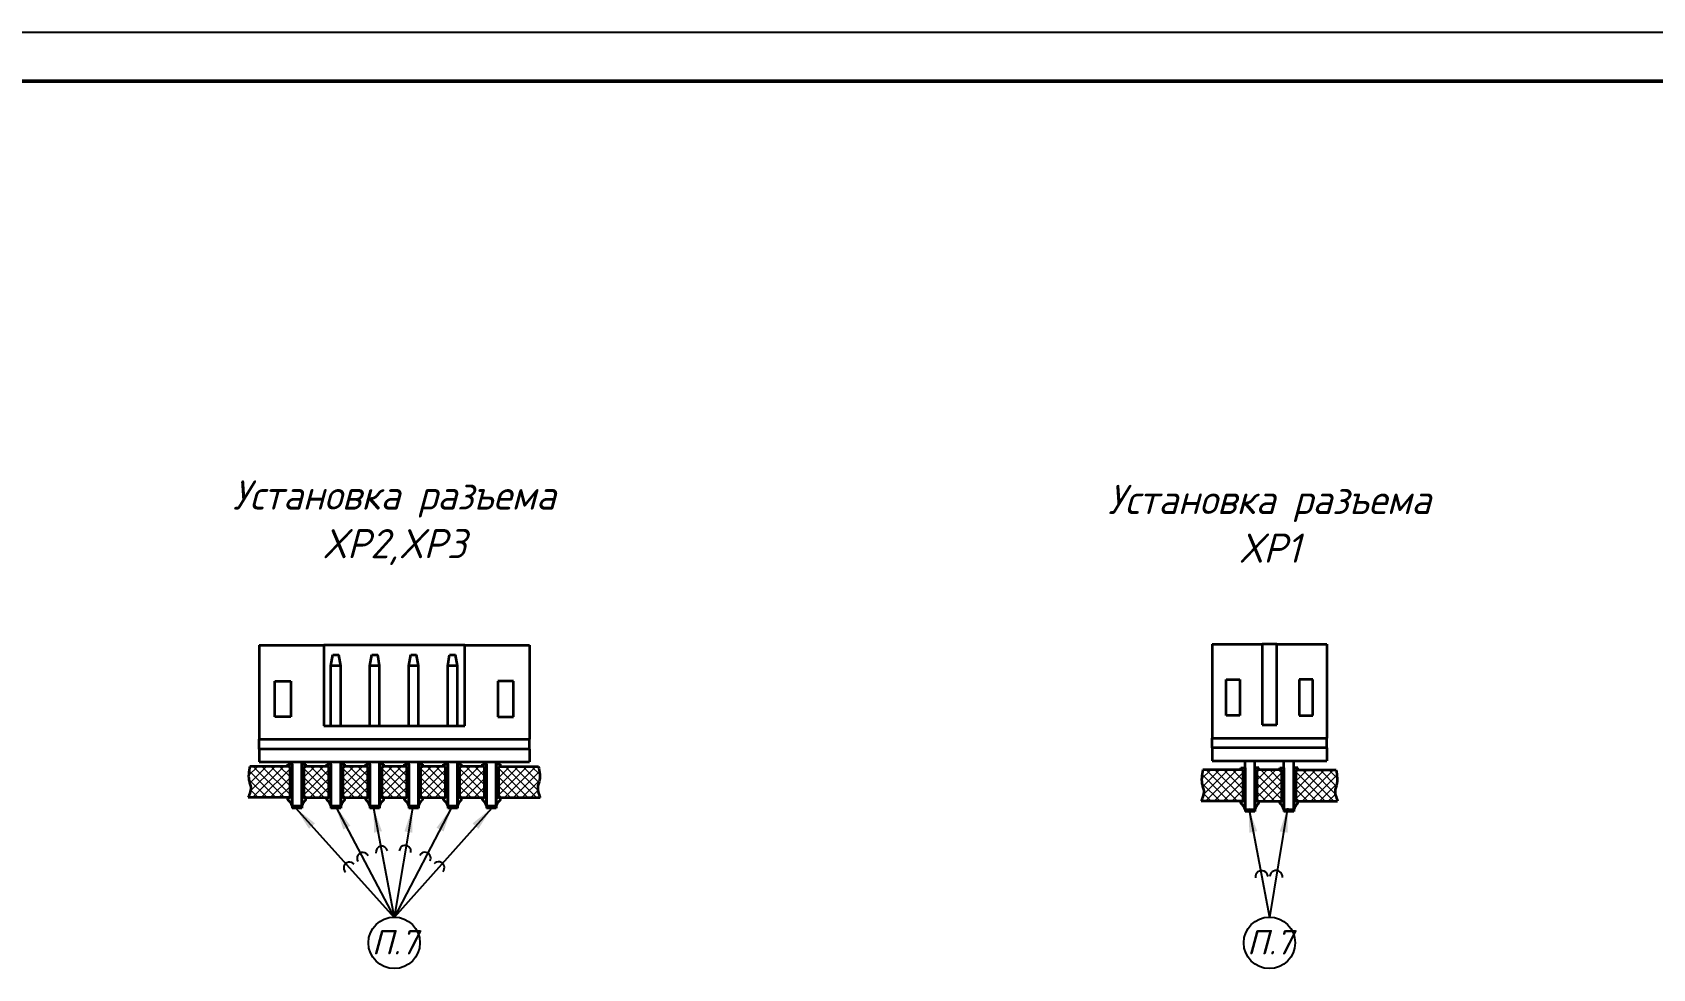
# Model space of a CAD drawing. Header units: inches. Extents: x -14 to 5184, y -66 to 1689.
# Drawn here: x 2809.7 to 2976.3, y 1159 to 1255.2 of the extents above; entities that cross this region are included whole.
import ezdxf

# ---------------------------------------------------------------- set-up
doc = ezdxf.new("R2010")
doc.units = ezdxf.units.IN
doc.header["$MEASUREMENT"] = 0
for name, color, linetype, lineweight in [('Видимые тонкие (ГОСТ)', 7, 'Continuous', 25), ('Видимый контур (ГОСТ)', 7, 'Continuous', 50), ('Текст', 7, 'Continuous', 15)]:
    doc.layers.add(name, color=color, linetype=linetype, lineweight=lineweight)
doc.styles.add('GOST-3.5', font='ISOCPEUR.TTF', dxfattribs={"width": 0.8, "oblique": 15, "height": 3.5})
doc.styles.add('GOSTcomon', font='ISOCPEUI.TTF')
doc.styles.add('Standart 3.0', font='gost_b.ttf', dxfattribs={"oblique": 15, "height": 3})
doc.dimstyles.new('Copy of GOST-Angular', dxfattribs={"dimtxt": 5, "dimasz": 2.5, "dimexe": 1, "dimexo": 0, "dimgap": 1.5, "dimtad": 1, "dimtoh": 1, "dimdec": 1, "dimzin": 0, "dimdsep": 46, "dimtxsty": 'GOST-3.5', "dimcen": -3, "dimdle": 1.25, "dimadec": 0, "dimazin": 0, "dimtfac": 0.75, "dimtdec": 1, "dimtmove": 0, "dimatfit": 3, "dimfxl": 1, "dimtvp": 1.5, "dimtolj": 1, "dimtzin": 0, "dimarcsym": 0})
pattern_1 = [(45, (-933.2097, -1208.7201), (-0.44901281, 0.44901281), []), (135, (-933.2097, -1208.7201), (-0.44901281, -0.44901281), [])]

msp = doc.modelspace()

# ---------------------------------------------------------------- hatches: boundary and pattern name
at = {"lineweight": 9, "transparency": 33554607}
h = msp.add_hatch(dxfattribs=at)
h.set_pattern_fill('ANSI37', color=0, scale=0.2)
h.set_pattern_definition(pattern_1)
edge = h.paths.add_edge_path()
edge.add_line((2836.216, 1179.8097), (2832.0804, 1179.8097))
edge.add_spline(control_points=[(2832.0804, 1179.8097), (2831.9868, 1179.2708), (2831.8682, 1178.5872), (2832.2857, 1177.5527), (2832.0725, 1177.0019), (2831.914, 1176.5922)], knot_values=[0, 0, 0, 0, 1.59076821, 2.01775087, 3.25850238, 3.25850238, 3.25850238, 3.25850238], degree=3, periodic=0)
edge.add_line((2831.914, 1176.5922), (2836.216, 1176.5922))
edge.add_line((2836.216, 1176.5922), (2836.216, 1179.8097))
at = {"lineweight": 9, "ltscale": 2, "transparency": 33554607}
h = msp.add_hatch(dxfattribs=at)
h.set_pattern_fill('ANSI31', color=256, scale=2.145)
h.set_pattern_definition([(45, (-3359.1988, -422.76195), (-0.189593006, 0.189593006), [])])
edge = h.paths.add_edge_path()
edge.add_line((2836.4305, 1180.0242), (2836.4305, 1175.7419))
edge.add_arc((2835.1802, 1175.3609), 1.307, 16.947489, 51.07197)
edge.add_line((2836.0015, 1180.0242), (2836.4305, 1180.0242))
edge.add_line((2836.0015, 1179.8097), (2836.0015, 1180.0242))
edge.add_line((2836.216, 1179.8097), (2836.0015, 1179.8097))
edge.add_line((2836.216, 1176.5922), (2836.216, 1179.8097))
edge.add_line((2836.0015, 1176.5922), (2836.216, 1176.5922))
edge.add_line((2836.0015, 1176.3777), (2836.0015, 1176.5922))
h = msp.add_hatch(dxfattribs=at)
h.set_pattern_fill('ANSI31', color=256, scale=2.145)
h.set_pattern_definition([(45, (-3358.1988, -422.76195), (-0.189593006, 0.189593006), [])])
edge = h.paths.add_edge_path()
edge.add_line((2837.4305, 1180.0242), (2837.4305, 1175.7419))
edge.add_arc((2838.6807, 1175.3609), 1.307, 128.92803, 163.052511)
edge.add_line((2837.8595, 1180.0242), (2837.4305, 1180.0242))
edge.add_line((2837.8595, 1179.8097), (2837.8595, 1180.0242))
edge.add_line((2837.645, 1179.8097), (2837.8595, 1179.8097))
edge.add_line((2837.645, 1176.5922), (2837.645, 1179.8097))
edge.add_line((2837.8595, 1176.5922), (2837.645, 1176.5922))
edge.add_line((2837.8595, 1176.3777), (2837.8595, 1176.5922))
at = {"lineweight": 9, "transparency": 33554607}
h = msp.add_hatch(dxfattribs=at)
h.set_pattern_fill('ANSI37', color=0, scale=0.2)
h.set_pattern_definition([(45, (-937.2097, -1208.7201), (-0.44901281, 0.44901281), []), (135, (-937.2097, -1208.7201), (-0.44901281, -0.44901281), [])])
h.paths.add_polyline_path([(2840.216, 1179.8097), (2837.645, 1179.8097), (2837.645, 1176.5922), (2840.216, 1176.5922)])
at = {"lineweight": 9, "ltscale": 2, "transparency": 33554607}
h = msp.add_hatch(dxfattribs=at)
h.set_pattern_fill('ANSI31', color=256, scale=2.145)
h.set_pattern_definition([(45, (-3355.1988, -422.76195), (-0.189593006, 0.189593006), [])])
edge = h.paths.add_edge_path()
edge.add_line((2840.4305, 1180.0242), (2840.4305, 1175.7419))
edge.add_arc((2839.1802, 1175.3609), 1.307, 16.947489, 51.07197)
edge.add_line((2840.0015, 1180.0242), (2840.4305, 1180.0242))
edge.add_line((2840.0015, 1179.8097), (2840.0015, 1180.0242))
edge.add_line((2840.216, 1179.8097), (2840.0015, 1179.8097))
edge.add_line((2840.216, 1176.5922), (2840.216, 1179.8097))
edge.add_line((2840.0015, 1176.5922), (2840.216, 1176.5922))
edge.add_line((2840.0015, 1176.3777), (2840.0015, 1176.5922))
h = msp.add_hatch(dxfattribs=at)
h.set_pattern_fill('ANSI31', color=256, scale=2.145)
h.set_pattern_definition([(45, (-3354.1988, -422.76195), (-0.189593006, 0.189593006), [])])
edge = h.paths.add_edge_path()
edge.add_line((2841.4305, 1180.0242), (2841.4305, 1175.7419))
edge.add_arc((2842.6807, 1175.3609), 1.307, 128.92803, 163.052511)
edge.add_line((2841.8595, 1180.0242), (2841.4305, 1180.0242))
edge.add_line((2841.8595, 1179.8097), (2841.8595, 1180.0242))
edge.add_line((2841.645, 1179.8097), (2841.8595, 1179.8097))
edge.add_line((2841.645, 1176.5922), (2841.645, 1179.8097))
edge.add_line((2841.8595, 1176.5922), (2841.645, 1176.5922))
edge.add_line((2841.8595, 1176.3777), (2841.8595, 1176.5922))
at = {"lineweight": 9, "transparency": 33554607}
h = msp.add_hatch(dxfattribs=at)
h.set_pattern_fill('ANSI37', color=0, scale=0.2)
h.set_pattern_definition(pattern_1)
h.paths.add_polyline_path([(2844.216, 1179.8097), (2841.645, 1179.8097), (2841.645, 1176.5922), (2844.216, 1176.5922)])
at = {"lineweight": 9, "ltscale": 2, "transparency": 33554607}
h = msp.add_hatch(dxfattribs=at)
h.set_pattern_fill('ANSI31', color=256, scale=2.145)
h.set_pattern_definition([(45, (-3351.1988, -422.76195), (-0.189593006, 0.189593006), [])])
edge = h.paths.add_edge_path()
edge.add_line((2844.4305, 1180.0242), (2844.4305, 1175.7419))
edge.add_arc((2843.1802, 1175.3609), 1.307, 16.947489, 51.07197)
edge.add_line((2844.0015, 1180.0242), (2844.4305, 1180.0242))
edge.add_line((2844.0015, 1179.8097), (2844.0015, 1180.0242))
edge.add_line((2844.216, 1179.8097), (2844.0015, 1179.8097))
edge.add_line((2844.216, 1176.5922), (2844.216, 1179.8097))
edge.add_line((2844.0015, 1176.5922), (2844.216, 1176.5922))
edge.add_line((2844.0015, 1176.3777), (2844.0015, 1176.5922))
h = msp.add_hatch(dxfattribs=at)
h.set_pattern_fill('ANSI31', color=256, scale=2.145)
h.set_pattern_definition([(45, (-3350.1988, -422.76195), (-0.189593006, 0.189593006), [])])
edge = h.paths.add_edge_path()
edge.add_line((2845.4305, 1180.0242), (2845.4305, 1175.7419))
edge.add_arc((2846.6807, 1175.3609), 1.307, 128.92803, 163.052511)
edge.add_line((2845.8595, 1180.0242), (2845.4305, 1180.0242))
edge.add_line((2845.8595, 1179.8097), (2845.8595, 1180.0242))
edge.add_line((2845.645, 1179.8097), (2845.8595, 1179.8097))
edge.add_line((2845.645, 1176.5922), (2845.645, 1179.8097))
edge.add_line((2845.8595, 1176.5922), (2845.645, 1176.5922))
edge.add_line((2845.8595, 1176.3777), (2845.8595, 1176.5922))
at = {"lineweight": 9, "transparency": 33554607}
h = msp.add_hatch(dxfattribs=at)
h.set_pattern_fill('ANSI37', color=0, scale=0.2)
h.set_pattern_definition([(45, (-929.2097, -1208.7201), (-0.44901281, 0.44901281), []), (135, (-929.2097, -1208.7201), (-0.44901281, -0.44901281), [])])
h.paths.add_polyline_path([(2848.216, 1179.8097), (2845.645, 1179.8097), (2845.645, 1176.5922), (2848.216, 1176.5922)])
at = {"lineweight": 9, "ltscale": 2, "transparency": 33554607}
h = msp.add_hatch(dxfattribs=at)
h.set_pattern_fill('ANSI31', color=256, scale=2.145)
h.set_pattern_definition([(45, (-3347.1988, -422.76195), (-0.189593006, 0.189593006), [])])
edge = h.paths.add_edge_path()
edge.add_line((2848.4305, 1180.0242), (2848.4305, 1175.7419))
edge.add_arc((2847.1802, 1175.3609), 1.307, 16.947489, 51.07197)
edge.add_line((2848.0015, 1180.0242), (2848.4305, 1180.0242))
edge.add_line((2848.0015, 1179.8097), (2848.0015, 1180.0242))
edge.add_line((2848.216, 1179.8097), (2848.0015, 1179.8097))
edge.add_line((2848.216, 1176.5922), (2848.216, 1179.8097))
edge.add_line((2848.0015, 1176.5922), (2848.216, 1176.5922))
edge.add_line((2848.0015, 1176.3777), (2848.0015, 1176.5922))
h = msp.add_hatch(dxfattribs=at)
h.set_pattern_fill('ANSI31', color=256, scale=2.145)
h.set_pattern_definition([(45, (-3346.1988, -422.76195), (-0.189593006, 0.189593006), [])])
edge = h.paths.add_edge_path()
edge.add_line((2849.4305, 1180.0242), (2849.4305, 1175.7419))
edge.add_arc((2850.6807, 1175.3609), 1.307, 128.92803, 163.052511)
edge.add_line((2849.8595, 1180.0242), (2849.4305, 1180.0242))
edge.add_line((2849.8595, 1179.8097), (2849.8595, 1180.0242))
edge.add_line((2849.645, 1179.8097), (2849.8595, 1179.8097))
edge.add_line((2849.645, 1176.5922), (2849.645, 1179.8097))
edge.add_line((2849.8595, 1176.5922), (2849.645, 1176.5922))
edge.add_line((2849.8595, 1176.3777), (2849.8595, 1176.5922))
at = {"lineweight": 9, "transparency": 33554607}
h = msp.add_hatch(dxfattribs=at)
h.set_pattern_fill('ANSI37', color=0, scale=0.2)
h.set_pattern_definition([(45, (-925.2097, -1208.7201), (-0.44901281, 0.44901281), []), (135, (-925.2097, -1208.7201), (-0.44901281, -0.44901281), [])])
h.paths.add_polyline_path([(2852.216, 1179.8097), (2849.645, 1179.8097), (2849.645, 1176.5922), (2852.216, 1176.5922)])
at = {"lineweight": 9, "ltscale": 2, "transparency": 33554607}
h = msp.add_hatch(dxfattribs=at)
h.set_pattern_fill('ANSI31', color=256, scale=2.145)
h.set_pattern_definition([(45, (-3343.1988, -422.76195), (-0.189593006, 0.189593006), [])])
edge = h.paths.add_edge_path()
edge.add_line((2852.4305, 1180.0242), (2852.4305, 1175.7419))
edge.add_arc((2851.1802, 1175.3609), 1.307, 16.947489, 51.07197)
edge.add_line((2852.0015, 1180.0242), (2852.4305, 1180.0242))
edge.add_line((2852.0015, 1179.8097), (2852.0015, 1180.0242))
edge.add_line((2852.216, 1179.8097), (2852.0015, 1179.8097))
edge.add_line((2852.216, 1176.5922), (2852.216, 1179.8097))
edge.add_line((2852.0015, 1176.5922), (2852.216, 1176.5922))
edge.add_line((2852.0015, 1176.3777), (2852.0015, 1176.5922))
h = msp.add_hatch(dxfattribs=at)
h.set_pattern_fill('ANSI31', color=256, scale=2.145)
h.set_pattern_definition([(45, (-3342.1988, -422.76195), (-0.189593006, 0.189593006), [])])
edge = h.paths.add_edge_path()
edge.add_line((2853.4305, 1180.0242), (2853.4305, 1175.7419))
edge.add_arc((2854.6807, 1175.3609), 1.307, 128.92803, 163.052511)
edge.add_line((2853.8595, 1180.0242), (2853.4305, 1180.0242))
edge.add_line((2853.8595, 1179.8097), (2853.8595, 1180.0242))
edge.add_line((2853.645, 1179.8097), (2853.8595, 1179.8097))
edge.add_line((2853.645, 1176.5922), (2853.645, 1179.8097))
edge.add_line((2853.8595, 1176.5922), (2853.645, 1176.5922))
edge.add_line((2853.8595, 1176.3777), (2853.8595, 1176.5922))
at = {"lineweight": 9, "transparency": 33554607}
h = msp.add_hatch(dxfattribs=at)
h.set_pattern_fill('ANSI37', color=0, scale=0.2)
h.set_pattern_definition([(45, (-921.2097, -1208.7201), (-0.44901281, 0.44901281), []), (135, (-921.2097, -1208.7201), (-0.44901281, -0.44901281), [])])
h.paths.add_polyline_path([(2856.216, 1179.8097), (2853.645, 1179.8097), (2853.645, 1176.5922), (2856.216, 1176.5922)])
at = {"lineweight": 9, "ltscale": 2, "transparency": 33554607}
h = msp.add_hatch(dxfattribs=at)
h.set_pattern_fill('ANSI31', color=256, scale=2.145)
h.set_pattern_definition([(45, (-3339.1988, -422.76195), (-0.189593006, 0.189593006), [])])
edge = h.paths.add_edge_path()
edge.add_line((2856.4305, 1180.0242), (2856.4305, 1175.7419))
edge.add_arc((2855.1802, 1175.3609), 1.307, 16.947489, 51.07197)
edge.add_line((2856.0015, 1180.0242), (2856.4305, 1180.0242))
edge.add_line((2856.0015, 1179.8097), (2856.0015, 1180.0242))
edge.add_line((2856.216, 1179.8097), (2856.0015, 1179.8097))
edge.add_line((2856.216, 1176.5922), (2856.216, 1179.8097))
edge.add_line((2856.0015, 1176.5922), (2856.216, 1176.5922))
edge.add_line((2856.0015, 1176.3777), (2856.0015, 1176.5922))
h = msp.add_hatch(dxfattribs=at)
h.set_pattern_fill('ANSI31', color=256, scale=2.145)
h.set_pattern_definition([(45, (-3338.1988, -422.76195), (-0.189593006, 0.189593006), [])])
edge = h.paths.add_edge_path()
edge.add_line((2857.4305, 1180.0242), (2857.4305, 1175.7419))
edge.add_arc((2858.6807, 1175.3609), 1.307, 128.92803, 163.052511)
edge.add_line((2857.8595, 1180.0242), (2857.4305, 1180.0242))
edge.add_line((2857.8595, 1179.8097), (2857.8595, 1180.0242))
edge.add_line((2857.645, 1179.8097), (2857.8595, 1179.8097))
edge.add_line((2857.645, 1176.5922), (2857.645, 1179.8097))
edge.add_line((2857.8595, 1176.5922), (2857.645, 1176.5922))
edge.add_line((2857.8595, 1176.3777), (2857.8595, 1176.5922))
at = {"lineweight": 9, "transparency": 33554607}
h = msp.add_hatch(dxfattribs=at)
h.set_pattern_fill('ANSI37', color=0, scale=0.2)
h.set_pattern_definition([(45, (-911.7807, -1208.7201), (-0.44901281, 0.44901281), []), (135, (-911.7807, -1208.7201), (-0.44901281, -0.44901281), [])])
edge = h.paths.add_edge_path()
edge.add_line((2857.645, 1179.8097), (2861.7806, 1179.8097))
edge.add_spline(control_points=[(2861.7806, 1179.8097), (2861.8741, 1179.2708), (2861.9928, 1178.5872), (2861.5752, 1177.5527), (2861.7884, 1177.0019), (2861.947, 1176.5922)], knot_values=[0, 0, 0, 0, 1.59076821, 2.01775087, 3.25850238, 3.25850238, 3.25850238, 3.25850238], degree=3, periodic=0)
edge.add_line((2861.947, 1176.5922), (2857.645, 1176.5922))
edge.add_line((2857.645, 1176.5922), (2857.645, 1179.8097))
at = {"lineweight": 9, "ltscale": 2, "transparency": 33554607}
h = msp.add_hatch(dxfattribs=at)
h.set_pattern_fill('ANSI31', color=256, scale=2.145)
h.set_pattern_definition([(45, (-3261.1988, -423.12397), (-0.189593006, 0.189593006), [])])
edge = h.paths.add_edge_path()
edge.add_line((2934.4305, 1179.6622), (2934.4305, 1175.3799))
edge.add_arc((2933.1802, 1174.9989), 1.307, 16.947489, 51.07197)
edge.add_line((2934.0015, 1179.6622), (2934.4305, 1179.6622))
edge.add_line((2934.0015, 1179.4477), (2934.0015, 1179.6622))
edge.add_line((2934.216, 1179.4477), (2934.0015, 1179.4477))
edge.add_line((2934.216, 1176.2302), (2934.216, 1179.4477))
edge.add_line((2934.0015, 1176.2302), (2934.216, 1176.2302))
edge.add_line((2934.0015, 1176.0157), (2934.0015, 1176.2302))
h = msp.add_hatch(dxfattribs=at)
h.set_pattern_fill('ANSI31', color=256, scale=2.145)
h.set_pattern_definition([(45, (-3260.1988, -423.12397), (-0.189593006, 0.189593006), [])])
edge = h.paths.add_edge_path()
edge.add_line((2935.4305, 1179.6622), (2935.4305, 1175.3799))
edge.add_arc((2936.6807, 1174.9989), 1.307, 128.92803, 163.052511)
edge.add_line((2935.8595, 1179.6622), (2935.4305, 1179.6622))
edge.add_line((2935.8595, 1179.4477), (2935.8595, 1179.6622))
edge.add_line((2935.645, 1179.4477), (2935.8595, 1179.4477))
edge.add_line((2935.645, 1176.2302), (2935.645, 1179.4477))
edge.add_line((2935.8595, 1176.2302), (2935.645, 1176.2302))
edge.add_line((2935.8595, 1176.0157), (2935.8595, 1176.2302))
h = msp.add_hatch(dxfattribs=at)
h.set_pattern_fill('ANSI31', color=256, scale=2.145)
h.set_pattern_definition([(45, (-3257.1988, -423.12397), (-0.189593006, 0.189593006), [])])
edge = h.paths.add_edge_path()
edge.add_line((2938.4305, 1179.6622), (2938.4305, 1175.3799))
edge.add_arc((2937.1802, 1174.9989), 1.307, 16.947489, 51.07197)
edge.add_line((2938.0015, 1179.6622), (2938.4305, 1179.6622))
edge.add_line((2938.0015, 1179.4477), (2938.0015, 1179.6622))
edge.add_line((2938.216, 1179.4477), (2938.0015, 1179.4477))
edge.add_line((2938.216, 1176.2302), (2938.216, 1179.4477))
edge.add_line((2938.0015, 1176.2302), (2938.216, 1176.2302))
edge.add_line((2938.0015, 1176.0157), (2938.0015, 1176.2302))
h = msp.add_hatch(dxfattribs=at)
h.set_pattern_fill('ANSI31', color=256, scale=2.145)
h.set_pattern_definition([(45, (-3256.1988, -423.12397), (-0.189593006, 0.189593006), [])])
edge = h.paths.add_edge_path()
edge.add_line((2939.4305, 1179.6622), (2939.4305, 1175.3799))
edge.add_arc((2940.6807, 1174.9989), 1.307, 128.92803, 163.052511)
edge.add_line((2939.8595, 1179.6622), (2939.4305, 1179.6622))
edge.add_line((2939.8595, 1179.4477), (2939.8595, 1179.6622))
edge.add_line((2939.645, 1179.4477), (2939.8595, 1179.4477))
edge.add_line((2939.645, 1176.2302), (2939.645, 1179.4477))
edge.add_line((2939.8595, 1176.2302), (2939.645, 1176.2302))
edge.add_line((2939.8595, 1176.0157), (2939.8595, 1176.2302))
at = {"lineweight": 9, "transparency": 33554607}
h = msp.add_hatch(dxfattribs=at)
h.set_pattern_fill('ANSI37', color=0, scale=0.2)
h.set_pattern_definition([(45, (-835.2097, -1209.0821), (-0.44901281, 0.44901281), []), (135, (-835.2097, -1209.0821), (-0.44901281, -0.44901281), [])])
edge = h.paths.add_edge_path()
edge.add_line((2934.216, 1179.4477), (2930.0804, 1179.4477))
edge.add_spline(control_points=[(2930.0804, 1179.4477), (2929.9868, 1178.9088), (2929.8682, 1178.2251), (2930.2857, 1177.1907), (2930.0725, 1176.6399), (2929.914, 1176.2302)], knot_values=[0, 0, 0, 0, 1.59076821, 2.01775087, 3.25850238, 3.25850238, 3.25850238, 3.25850238], degree=3, periodic=0)
edge.add_line((2929.914, 1176.2302), (2934.216, 1176.2302))
edge.add_line((2934.216, 1176.2302), (2934.216, 1179.4477))
h = msp.add_hatch(dxfattribs=at)
h.set_pattern_fill('ANSI37', color=0, scale=0.2)
h.set_pattern_definition(pattern_1)
h.paths.add_polyline_path([(2938.216, 1179.4477), (2935.645, 1179.4477), (2935.645, 1176.2302), (2938.216, 1176.2302)])
h = msp.add_hatch(dxfattribs=at)
h.set_pattern_fill('ANSI37', color=0, scale=0.2)
h.set_pattern_definition([(45, (-829.7807, -1209.0821), (-0.44901281, 0.44901281), []), (135, (-829.7807, -1209.0821), (-0.44901281, -0.44901281), [])])
edge = h.paths.add_edge_path()
edge.add_line((2939.645, 1179.4477), (2943.7806, 1179.4477))
edge.add_spline(control_points=[(2943.7806, 1179.4477), (2943.8741, 1178.9088), (2943.9928, 1178.2251), (2943.5752, 1177.1907), (2943.7884, 1176.6399), (2943.947, 1176.2302)], knot_values=[0, 0, 0, 0, 1.59076821, 2.01775087, 3.25850238, 3.25850238, 3.25850238, 3.25850238], degree=3, periodic=0)
edge.add_line((2943.947, 1176.2302), (2939.645, 1176.2302))
edge.add_line((2939.645, 1176.2302), (2939.645, 1179.4477))
h = msp.add_hatch(dxfattribs=at)
h.set_pattern_fill('ANSI31', color=0, scale=0.08)
h.set_pattern_definition([(45, (-933.20968, -1208.72009), (-0.179605122, 0.179605122), [])])
h.paths.add_polyline_path([(2836.4305, 1175.7419), (2837.4305, 1175.7419), (2837.4305, 1175.5275), (2837.1726, 1175.5275), (2836.4305, 1175.5275)])
h = msp.add_hatch(dxfattribs=at)
h.set_pattern_fill('ANSI31', color=0, scale=0.08)
h.set_pattern_definition([(45, (-929.20968, -1208.72009), (-0.179605122, 0.179605122), [])])
h.paths.add_polyline_path([(2840.4305, 1175.7419), (2841.4305, 1175.7419), (2841.4305, 1175.5275), (2841.1726, 1175.5275), (2840.4305, 1175.5275)])
h = msp.add_hatch(dxfattribs=at)
h.set_pattern_fill('ANSI31', color=0, scale=0.08)
h.set_pattern_definition([(45, (-925.20968, -1208.72009), (-0.179605122, 0.179605122), [])])
h.paths.add_polyline_path([(2844.4305, 1175.7419), (2845.4305, 1175.7419), (2845.4305, 1175.5275), (2845.1726, 1175.5275), (2844.4305, 1175.5275)])
h = msp.add_hatch(dxfattribs=at)
h.set_pattern_fill('ANSI31', color=0, scale=0.08)
h.set_pattern_definition([(45, (-921.20968, -1208.72009), (-0.179605122, 0.179605122), [])])
h.paths.add_polyline_path([(2848.4305, 1175.7419), (2849.4305, 1175.7419), (2849.4305, 1175.5275), (2849.1726, 1175.5275), (2848.4305, 1175.5275)])
h = msp.add_hatch(dxfattribs=at)
h.set_pattern_fill('ANSI31', color=0, scale=0.08)
h.set_pattern_definition([(45, (-917.20968, -1208.72009), (-0.179605122, 0.179605122), [])])
h.paths.add_polyline_path([(2852.4305, 1175.7419), (2853.4305, 1175.7419), (2853.4305, 1175.5275), (2853.1726, 1175.5275), (2852.4305, 1175.5275)])
h = msp.add_hatch(dxfattribs=at)
h.set_pattern_fill('ANSI31', color=0, scale=0.08)
h.set_pattern_definition([(45, (-913.20968, -1208.72009), (-0.179605122, 0.179605122), [])])
h.paths.add_polyline_path([(2856.4305, 1175.7419), (2857.4305, 1175.7419), (2857.4305, 1175.5275), (2857.1726, 1175.5275), (2856.4305, 1175.5275)])
h = msp.add_hatch(dxfattribs=at)
h.set_pattern_fill('ANSI31', color=0, scale=0.08)
h.set_pattern_definition([(45, (-835.20968, -1209.0821), (-0.179605122, 0.179605122), [])])
h.paths.add_polyline_path([(2934.4305, 1175.3799), (2935.4305, 1175.3799), (2935.4305, 1175.1655), (2935.1726, 1175.1655), (2934.4305, 1175.1655)])
h = msp.add_hatch(dxfattribs=at)
h.set_pattern_fill('ANSI31', color=0, scale=0.08)
h.set_pattern_definition([(45, (-831.20968, -1209.0821), (-0.179605122, 0.179605122), [])])
h.paths.add_polyline_path([(2938.4305, 1175.3799), (2939.4305, 1175.3799), (2939.4305, 1175.1655), (2939.1726, 1175.1655), (2938.4305, 1175.1655)])

# ---------------------------------------------------------------- linework, layer by layer
at = {"lineweight": 35, "transparency": 33554607}
for p, q in [((2833.0305, 1192.2661), (2839.6805, 1192.2661)), ((2833.0305, 1192.2661), (2833.0305, 1182.6027)), ((2839.6805, 1192.2661), (2839.6805, 1183.9632)), ((2854.1805, 1192.2661), (2839.6805, 1192.2661)), ((2840.4305, 1190.1318), (2840.6305, 1191.2661)), ((2840.6305, 1191.2661), (2841.2305, 1191.2661)), ((2841.4305, 1190.1318), (2841.2305, 1191.2661)), ((2844.4305, 1190.1318), (2844.6305, 1191.2661)), ((2844.6305, 1191.2661), (2845.2305, 1191.2661)), ((2845.4305, 1190.1318), (2845.2305, 1191.2661)), ((2848.4305, 1190.1318), (2848.6305, 1191.2661)), ((2848.6305, 1191.2661), (2849.2305, 1191.2661)), ((2849.4305, 1190.1318), (2849.2305, 1191.2661)), ((2852.4305, 1190.1318), (2852.6305, 1191.2661)), ((2852.6305, 1191.2661), (2853.2305, 1191.2661)), ((2853.4305, 1190.1318), (2853.2305, 1191.2661)), ((2854.1805, 1192.2661), (2860.8305, 1192.2661)), ((2854.1805, 1183.9632), (2854.1805, 1192.2661)), ((2860.8305, 1192.2661), (2860.8305, 1182.6027)), ((2931.0305, 1192.3799), (2931.0305, 1182.7165)), ((2931.0305, 1192.3799), (2936.1805, 1192.3799)), ((2936.1805, 1192.3799), (2936.1805, 1184.0771)), ((2937.6805, 1192.3799), (2936.1805, 1192.3799)), ((2937.6805, 1192.3799), (2942.8305, 1192.3799)), ((2937.6805, 1184.0771), (2937.6805, 1192.3799)), ((2942.8305, 1192.3799), (2942.8305, 1182.7165)), ((2841.4305, 1190.1318), (2840.4305, 1190.1318)), ((2840.4305, 1183.9632), (2840.4305, 1190.1318)), ((2841.4305, 1183.9632), (2841.4305, 1190.1318)), ((2845.4305, 1190.1318), (2844.4305, 1190.1318)), ((2844.4305, 1183.9632), (2844.4305, 1190.1318)), ((2845.4305, 1183.9632), (2845.4305, 1190.1318)), ((2849.4305, 1190.1318), (2848.4305, 1190.1318)), ((2848.4305, 1183.9632), (2848.4305, 1190.1318)), ((2849.4305, 1183.9632), (2849.4305, 1190.1318)), ((2853.4305, 1190.1318), (2852.4305, 1190.1318)), ((2852.4305, 1183.9632), (2852.4305, 1190.1318)), ((2853.4305, 1183.9632), (2853.4305, 1190.1318)), ((2834.6503, 1184.9064), (2834.6503, 1188.5561)), ((2834.6503, 1188.5561), (2836.2906, 1188.5561)), ((2857.5703, 1188.5561), (2857.5703, 1184.9064)), ((2859.2106, 1188.5561), (2857.5703, 1188.5561)), ((2859.2106, 1184.9064), (2859.2106, 1188.5561)), ((2932.476, 1185.0202), (2932.476, 1188.7493)), ((2932.476, 1188.7493), (2933.8808, 1188.7493)), ((2933.8808, 1188.7493), (2933.8808, 1185.0202)), ((2939.9802, 1188.7493), (2939.9802, 1185.0202)), ((2941.385, 1188.7493), (2939.9802, 1188.7493)), ((2941.385, 1185.0202), (2941.385, 1188.7493)), ((2836.2906, 1184.9064), (2834.6503, 1184.9064)), ((2857.5703, 1184.9064), (2859.2106, 1184.9064)), ((2933.8808, 1185.0202), (2932.476, 1185.0202)), ((2939.9802, 1185.0202), (2941.385, 1185.0202)), ((2839.6805, 1183.9632), (2854.1805, 1183.9632)), ((2936.1805, 1184.0771), (2937.6805, 1184.0771)), ((2833.0305, 1181.5881), (2833.0305, 1182.6027)), ((2833.0305, 1182.6027), (2860.8305, 1182.6027)), ((2833.0305, 1181.5881), (2833.0305, 1180.2661)), ((2860.8305, 1181.5881), (2833.0305, 1181.5881)), ((2860.8305, 1181.5881), (2860.8305, 1182.6027)), ((2860.8305, 1181.5881), (2860.8305, 1180.2661)), ((2931.0305, 1182.7165), (2942.8305, 1182.7165)), ((2931.0305, 1181.7019), (2931.0305, 1182.7165)), ((2931.0305, 1181.7019), (2931.0305, 1180.3799)), ((2942.8305, 1181.7019), (2931.0305, 1181.7019)), ((2942.8305, 1181.7019), (2942.8305, 1182.7165)), ((2942.8305, 1181.7019), (2942.8305, 1180.3799)), ((2833.0305, 1180.2661), (2860.8305, 1180.2661)), ((2836.4305, 1175.7419), (2836.4305, 1180.2661)), ((2837.4305, 1175.7419), (2837.4305, 1180.2661)), ((2840.4305, 1175.7419), (2840.4305, 1180.2661)), ((2841.4305, 1175.7419), (2841.4305, 1180.2661)), ((2844.4305, 1175.7419), (2844.4305, 1180.2661)), ((2845.4305, 1175.7419), (2845.4305, 1180.2661)), ((2848.4305, 1175.7419), (2848.4305, 1180.2661)), ((2849.4305, 1175.7419), (2849.4305, 1180.2661)), ((2852.4305, 1175.7419), (2852.4305, 1180.2661)), ((2853.4305, 1175.7419), (2853.4305, 1180.2661)), ((2856.4305, 1175.7419), (2856.4305, 1180.2661)), ((2857.4305, 1175.7419), (2857.4305, 1180.2661)), ((2931.0305, 1180.3799), (2942.8305, 1180.3799)), ((2934.4305, 1175.3799), (2934.4305, 1180.3799)), ((2935.4305, 1175.3799), (2935.4305, 1180.3799)), ((2938.4305, 1175.3799), (2938.4305, 1180.3799)), ((2939.4305, 1175.3799), (2939.4305, 1180.3799)), ((2934.4305, 1175.3799), (2935.4305, 1175.3799)), ((2938.4305, 1175.3799), (2939.4305, 1175.3799))]:
    msp.add_line(p, q, dxfattribs=at)
at = {"color": 0, "lineweight": 35, "transparency": 33554607}
for p, q in [((2836.2906, 1188.5561), (2836.2906, 1184.9064)), ((2836.216, 1179.8097, 0.0993), (2832.0804, 1179.8097, 0.0993)), ((2836.216, 1179.8097, 0.0993), (2836.216, 1176.5922, 0.0993)), ((2840.216, 1179.8097, 0.0993), (2837.645, 1179.8097, 0.0993)), ((2837.645, 1179.8097, 0.0993), (2837.645, 1176.5922, 0.0993)), ((2840.216, 1176.5922, 0.0993), (2840.216, 1179.8097, 0.0993)), ((2844.216, 1179.8097, 0.0993), (2841.645, 1179.8097, 0.0993)), ((2841.645, 1179.8097, 0.0993), (2841.645, 1176.5922, 0.0993)), ((2844.216, 1176.5922, 0.0993), (2844.216, 1179.8097, 0.0993)), ((2845.645, 1179.8097, 0.0993), (2845.645, 1176.5922, 0.0993)), ((2848.216, 1179.8097, 0.0993), (2845.645, 1179.8097, 0.0993)), ((2845.645, 1179.8097, 0.0993), (2845.645, 1176.5922, 0.0993)), ((2848.216, 1176.5922, 0.0993), (2848.216, 1179.8097, 0.0993)), ((2848.216, 1176.5922, 0.0993), (2848.216, 1179.8097, 0.0993)), ((2852.216, 1179.8097, 0.0993), (2849.645, 1179.8097, 0.0993)), ((2849.645, 1179.8097, 0.0993), (2849.645, 1176.5922, 0.0993)), ((2852.216, 1176.5922, 0.0993), (2852.216, 1179.8097, 0.0993)), ((2856.216, 1179.8097, 0.0993), (2853.645, 1179.8097, 0.0993)), ((2853.645, 1179.8097, 0.0993), (2853.645, 1176.5922, 0.0993)), ((2856.216, 1176.5922, 0.0993), (2856.216, 1179.8097, 0.0993)), ((2857.645, 1179.8097, 0.0993), (2861.7806, 1179.8097, 0.0993)), ((2857.645, 1179.8097, 0.0993), (2857.645, 1176.5922, 0.0993)), ((2934.216, 1179.4477, 0.0993), (2930.0804, 1179.4477, 0.0993)), ((2934.216, 1179.4477, 0.0993), (2934.216, 1176.2302, 0.0993)), ((2935.645, 1179.4477, 0.0993), (2935.645, 1176.2302, 0.0993)), ((2938.216, 1179.4477, 0.0993), (2935.645, 1179.4477, 0.0993)), ((2935.645, 1179.4477, 0.0993), (2935.645, 1176.2302, 0.0993)), ((2938.216, 1179.4477, 0.0993), (2938.216, 1176.2302, 0.0993)), ((2938.216, 1176.2302, 0.0993), (2938.216, 1179.4477, 0.0993)), ((2939.645, 1179.4477, 0.0993), (2943.7806, 1179.4477, 0.0993)), ((2939.645, 1179.4477, 0.0993), (2939.645, 1176.2302, 0.0993)), ((2836.216, 1176.5922, 0.0993), (2831.914, 1176.5922, 0.0993)), ((2837.645, 1176.5922, 0.0993), (2840.216, 1176.5922, 0.0993)), ((2841.645, 1176.5922, 0.0993), (2844.216, 1176.5922, 0.0993)), ((2845.645, 1176.5922, 0.0993), (2848.216, 1176.5922, 0.0993)), ((2849.645, 1176.5922, 0.0993), (2852.216, 1176.5922, 0.0993)), ((2853.645, 1176.5922, 0.0993), (2856.216, 1176.5922, 0.0993)), ((2857.645, 1176.5922, 0.0993), (2861.947, 1176.5922, 0.0993)), ((2836.4305, 1175.7419), (2837.4305, 1175.7419)), ((2836.4305, 1175.7419), (2837.4305, 1175.7419)), ((2840.4305, 1175.7419), (2841.4305, 1175.7419)), ((2840.4305, 1175.7419), (2841.4305, 1175.7419)), ((2840.4305, 1175.7419), (2841.4305, 1175.7419)), ((2844.4305, 1175.7419), (2845.4305, 1175.7419)), ((2844.4305, 1175.7419), (2845.4305, 1175.7419)), ((2844.4305, 1175.7419), (2845.4305, 1175.7419)), ((2848.4305, 1175.7419), (2849.4305, 1175.7419)), ((2848.4305, 1175.7419), (2849.4305, 1175.7419)), ((2848.4305, 1175.7419), (2849.4305, 1175.7419)), ((2852.4305, 1175.7419), (2853.4305, 1175.7419)), ((2852.4305, 1175.7419), (2853.4305, 1175.7419)), ((2852.4305, 1175.7419), (2853.4305, 1175.7419)), ((2856.4305, 1175.7419), (2857.4305, 1175.7419)), ((2856.4305, 1175.7419), (2857.4305, 1175.7419)), ((2856.4305, 1175.7419), (2857.4305, 1175.7419)), ((2934.216, 1176.2302, 0.0993), (2929.914, 1176.2302, 0.0993)), ((2935.645, 1176.2302, 0.0993), (2938.216, 1176.2302, 0.0993)), ((2939.645, 1176.2302, 0.0993), (2943.947, 1176.2302, 0.0993))]:
    msp.add_line(p, q, dxfattribs=at)
at = {"lineweight": 35, "ltscale": 2, "transparency": 33554607}
for p, q in [((2836.0015, 1179.8097, 0.0993), (2836.0015, 1180.0242, 0.0993)), ((2836.0015, 1180.0242, 0.0993), (2836.4305, 1180.0242, 0.0993)), ((2836.216, 1179.8097, 0.0993), (2836.0015, 1179.8097, 0.0993)), ((2836.216, 1176.5922, 0.0993), (2836.216, 1179.8097, 0.0993)), ((2836.4305, 1180.0242, 0.0993), (2836.4305, 1175.7419)), ((2837.8595, 1180.0242, 0.0993), (2837.4305, 1180.0242, 0.0993)), ((2837.4305, 1180.0242, 0.0993), (2837.4305, 1175.7419)), ((2837.645, 1176.5922, 0.0993), (2837.645, 1179.8097, 0.0993)), ((2837.645, 1179.8097, 0.0993), (2837.8595, 1179.8097, 0.0993)), ((2837.645, 1176.5922, 0.0993), (2837.645, 1179.8097, 0.0993)), ((2837.645, 1179.8097, 0.0993), (2837.8595, 1179.8097, 0.0993)), ((2837.8595, 1179.8097, 0.0993), (2837.8595, 1180.0242, 0.0993)), ((2840.0015, 1179.8097, 0.0993), (2840.0015, 1180.0242, 0.0993)), ((2840.0015, 1180.0242, 0.0993), (2840.4305, 1180.0242, 0.0993)), ((2840.216, 1179.8097, 0.0993), (2840.0015, 1179.8097, 0.0993)), ((2840.216, 1179.8097, 0.0993), (2840.0015, 1179.8097, 0.0993)), ((2840.216, 1176.5922, 0.0993), (2840.216, 1179.8097, 0.0993)), ((2840.216, 1176.5922, 0.0993), (2840.216, 1179.8097, 0.0993)), ((2840.4305, 1180.0242, 0.0993), (2840.4305, 1175.7419)), ((2841.8595, 1180.0242, 0.0993), (2841.4305, 1180.0242, 0.0993)), ((2841.4305, 1180.0242, 0.0993), (2841.4305, 1175.7419)), ((2841.645, 1176.5922, 0.0993), (2841.645, 1179.8097, 0.0993)), ((2841.645, 1179.8097, 0.0993), (2841.8595, 1179.8097, 0.0993)), ((2841.8595, 1179.8097, 0.0993), (2841.8595, 1180.0242, 0.0993)), ((2844.0015, 1179.8097, 0.0993), (2844.0015, 1180.0242, 0.0993)), ((2844.0015, 1180.0242, 0.0993), (2844.4305, 1180.0242, 0.0993)), ((2844.216, 1179.8097, 0.0993), (2844.0015, 1179.8097, 0.0993)), ((2844.216, 1176.5922, 0.0993), (2844.216, 1179.8097, 0.0993)), ((2844.4305, 1180.0242, 0.0993), (2844.4305, 1175.7419)), ((2845.8595, 1180.0242, 0.0993), (2845.4305, 1180.0242, 0.0993)), ((2845.4305, 1180.0242, 0.0993), (2845.4305, 1175.7419)), ((2845.645, 1176.5922, 0.0993), (2845.645, 1179.8097, 0.0993)), ((2845.645, 1179.8097, 0.0993), (2845.8595, 1179.8097, 0.0993)), ((2845.645, 1176.5922, 0.0993), (2845.645, 1179.8097, 0.0993)), ((2845.645, 1179.8097, 0.0993), (2845.8595, 1179.8097, 0.0993)), ((2845.645, 1176.5922, 0.0993), (2845.645, 1179.8097, 0.0993)), ((2845.645, 1179.8097, 0.0993), (2845.8595, 1179.8097, 0.0993)), ((2845.8595, 1179.8097, 0.0993), (2845.8595, 1180.0242, 0.0993)), ((2848.0015, 1179.8097, 0.0993), (2848.0015, 1180.0242, 0.0993)), ((2848.0015, 1180.0242, 0.0993), (2848.4305, 1180.0242, 0.0993)), ((2848.216, 1179.8097, 0.0993), (2848.0015, 1179.8097, 0.0993)), ((2848.216, 1179.8097, 0.0993), (2848.0015, 1179.8097, 0.0993)), ((2848.216, 1179.8097, 0.0993), (2848.0015, 1179.8097, 0.0993)), ((2848.216, 1176.5922, 0.0993), (2848.216, 1179.8097, 0.0993)), ((2848.216, 1176.5922, 0.0993), (2848.216, 1179.8097, 0.0993)), ((2848.216, 1176.5922, 0.0993), (2848.216, 1179.8097, 0.0993)), ((2848.4305, 1180.0242, 0.0993), (2848.4305, 1175.7419)), ((2849.8595, 1180.0242, 0.0993), (2849.4305, 1180.0242, 0.0993)), ((2849.4305, 1180.0242, 0.0993), (2849.4305, 1175.7419)), ((2849.645, 1176.5922, 0.0993), (2849.645, 1179.8097, 0.0993)), ((2849.645, 1179.8097, 0.0993), (2849.8595, 1179.8097, 0.0993)), ((2849.645, 1176.5922, 0.0993), (2849.645, 1179.8097, 0.0993)), ((2849.645, 1179.8097, 0.0993), (2849.8595, 1179.8097, 0.0993)), ((2849.8595, 1179.8097, 0.0993), (2849.8595, 1180.0242, 0.0993)), ((2852.0015, 1179.8097, 0.0993), (2852.0015, 1180.0242, 0.0993)), ((2852.0015, 1180.0242, 0.0993), (2852.4305, 1180.0242, 0.0993)), ((2852.216, 1179.8097, 0.0993), (2852.0015, 1179.8097, 0.0993)), ((2852.216, 1179.8097, 0.0993), (2852.0015, 1179.8097, 0.0993)), ((2852.216, 1176.5922, 0.0993), (2852.216, 1179.8097, 0.0993)), ((2852.216, 1176.5922, 0.0993), (2852.216, 1179.8097, 0.0993)), ((2852.4305, 1180.0242, 0.0993), (2852.4305, 1175.7419)), ((2853.8595, 1180.0242, 0.0993), (2853.4305, 1180.0242, 0.0993)), ((2853.4305, 1180.0242, 0.0993), (2853.4305, 1175.7419)), ((2853.645, 1176.5922, 0.0993), (2853.645, 1179.8097, 0.0993)), ((2853.645, 1179.8097, 0.0993), (2853.8595, 1179.8097, 0.0993)), ((2853.645, 1176.5922, 0.0993), (2853.645, 1179.8097, 0.0993)), ((2853.645, 1179.8097, 0.0993), (2853.8595, 1179.8097, 0.0993)), ((2853.8595, 1179.8097, 0.0993), (2853.8595, 1180.0242, 0.0993)), ((2856.0015, 1179.8097, 0.0993), (2856.0015, 1180.0242, 0.0993)), ((2856.0015, 1180.0242, 0.0993), (2856.4305, 1180.0242, 0.0993)), ((2856.216, 1179.8097, 0.0993), (2856.0015, 1179.8097, 0.0993)), ((2856.216, 1179.8097, 0.0993), (2856.0015, 1179.8097, 0.0993)), ((2856.216, 1176.5922, 0.0993), (2856.216, 1179.8097, 0.0993)), ((2856.216, 1176.5922, 0.0993), (2856.216, 1179.8097, 0.0993)), ((2856.4305, 1180.0242, 0.0993), (2856.4305, 1175.7419)), ((2857.8595, 1180.0242, 0.0993), (2857.4305, 1180.0242, 0.0993)), ((2857.4305, 1180.0242, 0.0993), (2857.4305, 1175.7419)), ((2857.645, 1176.5922, 0.0993), (2857.645, 1179.8097, 0.0993)), ((2857.645, 1179.8097, 0.0993), (2857.8595, 1179.8097, 0.0993)), ((2857.8595, 1179.8097, 0.0993), (2857.8595, 1180.0242, 0.0993)), ((2934.0015, 1179.4477, 0.0993), (2934.0015, 1179.6622, 0.0993)), ((2934.0015, 1179.6622, 0.0993), (2934.4305, 1179.6622, 0.0993)), ((2934.4305, 1179.6622, 0.0993), (2934.4305, 1175.3799)), ((2935.8595, 1179.6622, 0.0993), (2935.4305, 1179.6622, 0.0993)), ((2935.4305, 1179.6622, 0.0993), (2935.4305, 1175.3799)), ((2935.8595, 1179.4477, 0.0993), (2935.8595, 1179.6622, 0.0993)), ((2938.0015, 1179.4477, 0.0993), (2938.0015, 1179.6622, 0.0993)), ((2938.0015, 1179.6622, 0.0993), (2938.4305, 1179.6622, 0.0993)), ((2938.4305, 1179.6622, 0.0993), (2938.4305, 1175.3799)), ((2939.8595, 1179.6622, 0.0993), (2939.4305, 1179.6622, 0.0993)), ((2939.4305, 1179.6622, 0.0993), (2939.4305, 1175.3799)), ((2939.8595, 1179.4477, 0.0993), (2939.8595, 1179.6622, 0.0993)), ((2934.216, 1179.4477, 0.0993), (2934.0015, 1179.4477, 0.0993)), ((2934.216, 1176.2302, 0.0993), (2934.216, 1179.4477, 0.0993)), ((2935.645, 1176.2302, 0.0993), (2935.645, 1179.4477, 0.0993)), ((2935.645, 1179.4477, 0.0993), (2935.8595, 1179.4477, 0.0993)), ((2938.216, 1179.4477, 0.0993), (2938.0015, 1179.4477, 0.0993)), ((2938.216, 1176.2302, 0.0993), (2938.216, 1179.4477, 0.0993)), ((2939.645, 1176.2302, 0.0993), (2939.645, 1179.4477, 0.0993)), ((2939.645, 1179.4477, 0.0993), (2939.8595, 1179.4477, 0.0993)), ((2836.0015, 1176.3777, 0.0993), (2836.0015, 1176.5922, 0.0993)), ((2836.0015, 1176.5922, 0.0993), (2836.216, 1176.5922, 0.0993)), ((2837.4305, 1176.2936, 0), (2837.4305, 1175.9927, 0)), ((2837.8595, 1176.5922, 0.0993), (2837.645, 1176.5922, 0.0993)), ((2837.8595, 1176.5922, 0.0993), (2837.645, 1176.5922, 0.0993)), ((2837.8595, 1176.3777, 0.0993), (2837.8595, 1176.5922, 0.0993)), ((2840.0015, 1176.3777, 0.0993), (2840.0015, 1176.5922, 0.0993)), ((2840.0015, 1176.5922, 0.0993), (2840.216, 1176.5922, 0.0993)), ((2840.0015, 1176.5922, 0.0993), (2840.216, 1176.5922, 0.0993)), ((2841.4305, 1176.2936, 0), (2841.4305, 1175.9927, 0)), ((2841.4305, 1176.2936, 0), (2841.4305, 1175.9927, 0)), ((2841.8595, 1176.5922, 0.0993), (2841.645, 1176.5922, 0.0993)), ((2841.8595, 1176.3777, 0.0993), (2841.8595, 1176.5922, 0.0993)), ((2844.0015, 1176.3777, 0.0993), (2844.0015, 1176.5922, 0.0993)), ((2844.0015, 1176.5922, 0.0993), (2844.216, 1176.5922, 0.0993)), ((2845.4305, 1176.2936, 0), (2845.4305, 1175.9927, 0)), ((2845.4305, 1176.2936, 0), (2845.4305, 1175.9927, 0)), ((2845.8595, 1176.5922, 0.0993), (2845.645, 1176.5922, 0.0993)), ((2845.8595, 1176.5922, 0.0993), (2845.645, 1176.5922, 0.0993)), ((2845.8595, 1176.5922, 0.0993), (2845.645, 1176.5922, 0.0993)), ((2845.8595, 1176.3777, 0.0993), (2845.8595, 1176.5922, 0.0993)), ((2848.0015, 1176.3777, 0.0993), (2848.0015, 1176.5922, 0.0993)), ((2848.0015, 1176.5922, 0.0993), (2848.216, 1176.5922, 0.0993)), ((2848.0015, 1176.5922, 0.0993), (2848.216, 1176.5922, 0.0993)), ((2848.0015, 1176.5922, 0.0993), (2848.216, 1176.5922, 0.0993)), ((2849.4305, 1176.2936, 0), (2849.4305, 1175.9927, 0)), ((2849.8595, 1176.5922, 0.0993), (2849.645, 1176.5922, 0.0993)), ((2849.8595, 1176.5922, 0.0993), (2849.645, 1176.5922, 0.0993)), ((2849.8595, 1176.3777, 0.0993), (2849.8595, 1176.5922, 0.0993)), ((2852.0015, 1176.3777, 0.0993), (2852.0015, 1176.5922, 0.0993)), ((2852.0015, 1176.5922, 0.0993), (2852.216, 1176.5922, 0.0993)), ((2852.0015, 1176.5922, 0.0993), (2852.216, 1176.5922, 0.0993)), ((2853.4305, 1176.2936, 0), (2853.4305, 1175.9927, 0)), ((2853.4305, 1176.2936, 0), (2853.4305, 1175.9927, 0)), ((2853.8595, 1176.5922, 0.0993), (2853.645, 1176.5922, 0.0993)), ((2853.8595, 1176.5922, 0.0993), (2853.645, 1176.5922, 0.0993)), ((2853.8595, 1176.3777, 0.0993), (2853.8595, 1176.5922, 0.0993)), ((2856.0015, 1176.3777, 0.0993), (2856.0015, 1176.5922, 0.0993)), ((2856.0015, 1176.5922, 0.0993), (2856.216, 1176.5922, 0.0993)), ((2856.0015, 1176.5922, 0.0993), (2856.216, 1176.5922, 0.0993)), ((2857.4305, 1176.2936, 0), (2857.4305, 1175.9927, 0)), ((2857.4305, 1176.2936, 0), (2857.4305, 1175.9927, 0)), ((2857.8595, 1176.5922, 0.0993), (2857.645, 1176.5922, 0.0993)), ((2857.8595, 1176.3777, 0.0993), (2857.8595, 1176.5922, 0.0993)), ((2836.4305, 1175.7419), (2836.4305, 1175.5275, -0.005)), ((2836.4305, 1175.7419), (2837.4305, 1175.7419)), ((2836.4305, 1175.7419), (2837.4305, 1175.7419)), ((2837.1726, 1175.5275, -0.005), (2836.4305, 1175.5275, -0.005)), ((2837.4305, 1175.5275, -0.005), (2837.1726, 1175.5275, -0.005)), ((2837.4305, 1175.7419), (2837.4305, 1175.5275, -0.005)), ((2840.4305, 1175.7419), (2840.4305, 1175.5275, -0.005)), ((2840.4305, 1175.7419), (2841.4305, 1175.7419)), ((2840.4305, 1175.7419), (2841.4305, 1175.7419)), ((2841.1726, 1175.5275, -0.005), (2840.4305, 1175.5275, -0.005)), ((2841.4305, 1175.5275, -0.005), (2841.1726, 1175.5275, -0.005)), ((2841.4305, 1175.7419), (2841.4305, 1175.5275, -0.005)), ((2844.4305, 1175.7419), (2844.4305, 1175.5275, -0.005)), ((2844.4305, 1175.7419), (2845.4305, 1175.7419)), ((2844.4305, 1175.7419), (2845.4305, 1175.7419)), ((2845.1726, 1175.5275, -0.005), (2844.4305, 1175.5275, -0.005)), ((2845.4305, 1175.5275, -0.005), (2845.1726, 1175.5275, -0.005)), ((2845.4305, 1175.7419), (2845.4305, 1175.5275, -0.005)), ((2848.4305, 1175.7419), (2848.4305, 1175.5275, -0.005)), ((2848.4305, 1175.7419), (2849.4305, 1175.7419)), ((2848.4305, 1175.7419), (2849.4305, 1175.7419)), ((2849.1726, 1175.5275, -0.005), (2848.4305, 1175.5275, -0.005)), ((2849.4305, 1175.5275, -0.005), (2849.1726, 1175.5275, -0.005)), ((2849.4305, 1175.7419), (2849.4305, 1175.5275, -0.005)), ((2852.4305, 1175.7419), (2852.4305, 1175.5275, -0.005)), ((2852.4305, 1175.7419), (2853.4305, 1175.7419)), ((2852.4305, 1175.7419), (2853.4305, 1175.7419)), ((2853.1726, 1175.5275, -0.005), (2852.4305, 1175.5275, -0.005)), ((2853.4305, 1175.5275, -0.005), (2853.1726, 1175.5275, -0.005)), ((2853.4305, 1175.7419), (2853.4305, 1175.5275, -0.005)), ((2856.4305, 1175.7419), (2856.4305, 1175.5275, -0.005)), ((2856.4305, 1175.7419), (2857.4305, 1175.7419)), ((2856.4305, 1175.7419), (2857.4305, 1175.7419)), ((2857.1726, 1175.5275, -0.005), (2856.4305, 1175.5275, -0.005)), ((2857.4305, 1175.5275, -0.005), (2857.1726, 1175.5275, -0.005)), ((2857.4305, 1175.7419), (2857.4305, 1175.5275, -0.005)), ((2934.0015, 1176.0157, 0.0993), (2934.0015, 1176.2302, 0.0993)), ((2934.0015, 1176.2302, 0.0993), (2934.216, 1176.2302, 0.0993)), ((2934.4305, 1175.3799), (2934.4305, 1175.1655, -0.005)), ((2934.4305, 1175.3799), (2935.4305, 1175.3799)), ((2935.1726, 1175.1655, -0.005), (2934.4305, 1175.1655, -0.005)), ((2935.4305, 1175.1655, -0.005), (2935.1726, 1175.1655, -0.005)), ((2935.4305, 1175.9316, 0), (2935.4305, 1175.6307, 0)), ((2935.4305, 1175.9316, 0), (2935.4305, 1175.6307, 0)), ((2935.4305, 1175.3799), (2935.4305, 1175.1655, -0.005)), ((2935.8595, 1176.2302, 0.0993), (2935.645, 1176.2302, 0.0993)), ((2935.8595, 1176.0157, 0.0993), (2935.8595, 1176.2302, 0.0993)), ((2938.0015, 1176.0157, 0.0993), (2938.0015, 1176.2302, 0.0993)), ((2938.0015, 1176.2302, 0.0993), (2938.216, 1176.2302, 0.0993)), ((2938.4305, 1175.3799), (2938.4305, 1175.1655, -0.005)), ((2938.4305, 1175.3799), (2939.4305, 1175.3799)), ((2939.1726, 1175.1655, -0.005), (2938.4305, 1175.1655, -0.005)), ((2939.4305, 1175.1655, -0.005), (2939.1726, 1175.1655, -0.005)), ((2939.4305, 1175.9316, 0), (2939.4305, 1175.6307, 0)), ((2939.4305, 1175.9316, 0), (2939.4305, 1175.6307, 0)), ((2939.4305, 1175.3799), (2939.4305, 1175.1655, -0.005)), ((2939.8595, 1176.2302, 0.0993), (2939.645, 1176.2302, 0.0993)), ((2939.8595, 1176.0157, 0.0993), (2939.8595, 1176.2302, 0.0993))]:
    msp.add_line(p, q, dxfattribs=at)
at = {"lineweight": 25, "ltscale": 2, "transparency": 33554607}
for centre in [(2846.9305, 1161.6742, -0.3435), (2936.9305, 1161.6742)]:
    msp.add_circle(centre, 2.6468, dxfattribs=at)
at = {"lineweight": 35, "ltscale": 2, "transparency": 33554607}
for centre, start, end in [((2835.1802, 1175.3609), 16.947489, 51.07197), ((2838.6807, 1175.3609), 128.92803, 163.052511), ((2839.1802, 1175.3609), 16.947489, 51.07197), ((2842.6807, 1175.3609), 128.92803, 163.052511), ((2843.1802, 1175.3609), 16.947489, 51.07197), ((2846.6807, 1175.3609), 128.92803, 163.052511), ((2847.1802, 1175.3609), 16.947489, 51.07197), ((2850.6807, 1175.3609), 128.92803, 163.052511), ((2851.1802, 1175.3609), 16.947489, 51.07197), ((2854.6807, 1175.3609), 128.92803, 163.052511), ((2855.1802, 1175.3609), 16.947489, 51.07197), ((2858.6807, 1175.3609), 128.92803, 163.052511), ((2933.1802, 1174.9989), 16.947489, 51.07197), ((2936.6807, 1174.9989), 128.92803, 163.052511), ((2937.1802, 1174.9989), 16.947489, 51.07197), ((2940.6807, 1174.9989), 128.92803, 163.052511)]:
    msp.add_arc(centre, 1.307, start, end, dxfattribs=at)
at = {"color": 0, "lineweight": 25, "transparency": 33554607}
for centre, radius, start, end in [((2845.6479, 1171.0067, 0.3435), 0.6, 11.168267, 190.779123), ((2848.0536, 1171.0817, 0.3435), 0.6, 346.901331, 174.410688), ((2842.3384, 1169.3743), 0.6, 39.869637, 224.90475), ((2843.7116, 1170.3605, 0.3435), 0.6, 24.523955, 211.836692), ((2850.0962, 1170.3752), 0.6, 331.001031, 153.901269), ((2851.4922, 1169.4085, 0.3435), 0.6, 316.697318, 139.592778), ((2936.1404, 1168.4418, 0.687), 0.65, 5.353296, 187.964671), ((2937.6221, 1168.4613, 0.687), 0.65, 352.112857, 176.250238)]:
    msp.add_arc(centre, radius, start, end, dxfattribs=at)
at = {"color": 0, "lineweight": 35, "transparency": 33554607}
for points in [[(2832.0804, 1179.8097, 0.0993), (2832.0342, 1178.2196), (2832.1535, 1177.8096), (2831.914, 1176.5922, 0.0993)], [(2861.7806, 1179.8097, 0.0993), (2861.8267, 1178.2196), (2861.7075, 1177.8096), (2861.947, 1176.5922, 0.0993)], [(2930.0804, 1179.4477, 0.0993), (2930.0342, 1177.8576), (2930.1535, 1177.4476), (2929.914, 1176.2302, 0.0993)], [(2943.7806, 1179.4477, 0.0993), (2943.8267, 1177.8576), (2943.7075, 1177.4476), (2943.947, 1176.2302, 0.0993)]]:
    msp.add_spline(points, degree=3, dxfattribs=at)
at = {"layer": 'Видимые тонкие (ГОСТ)', "transparency": 33554684}
msp.add_line((3116.7701, 1255.2356), (2522.7701, 1255.2356), dxfattribs=at)
at = {"layer": 'Видимый контур (ГОСТ)', "transparency": 33554684}
msp.add_line((3111.7701, 1250.2356), (2542.7701, 1250.2356), dxfattribs=at)

# ---------------------------------------------------------------- texts
at = {"layer": 'Текст', "color": 0, "transparency": 33554687, "char_height": 3, "attachment_point": 8, "style": 'Standart 3.0'}
for s, width, heights, insert in [('\\pxqc;{\\fGOST type B|b0|i0|c204|p0;Установка разъема }\\P\\pq*;XP2,XP3', 57.81862, [14.1157], (2846.9305, 1200.4972)), ('\\pxqc;{\\fGOST type B|b0|i0|c204|p0;Установка разъема }\\PXP1', 47.884062, [8.2311], (2936.9305, 1200.7394))]:
    msp.add_mtext_dynamic_manual_height_columns(s, width=width, gutter_width=13, heights=heights, dxfattribs=dict(at, insert=insert))
at = {"layer": 'Текст', "transparency": 33554607, "char_height": 2.5, "attachment_point": 1, "style": 'GOSTcomon'}
for insert in [(2844.6274, 1162.9785, -0.3435), (2934.6274, 1162.9785)]:
    msp.add_mtext_dynamic_manual_height_columns('{\\fISOCPEUR|b0|i1|c204|p0;П.7}', width=14.422852, gutter_width=1, heights=[0], dxfattribs=dict(at, insert=insert))

# ---------------------------------------------------------------- leaders
at = {"lineweight": 25, "ltscale": 2, "transparency": 33554607}
for points in [[(2836.8016, 1175.5275, 0.3435), (2846.9305, 1164.2935, 0.3435)], [(2840.8912, 1175.7231, 0.3435), (2846.9305, 1164.2935, 0.3435)], [(2844.8016, 1175.5275, 0.3435), (2846.9305, 1164.2935, 0.3435)], [(2848.8016, 1175.5275, 0.3435), (2846.9305, 1164.2935, 0.3435)], [(2856.9531, 1175.5275, 0.3435), (2846.9305, 1164.2935, 0.3435)], [(2852.8016, 1175.5275, 0.3435), (2846.9305, 1164.2935, 0.3435)], [(2934.8016, 1175.5275, 0.687), (2936.9305, 1164.2602, 0.687)], [(2938.8016, 1175.5275, 0.687), (2936.9305, 1164.2602, 0.687)]]:
    msp.add_leader(points, dimstyle='Copy of GOST-Angular', override={"dimgap": 1.5, "dimtad": 0}, dxfattribs=at)

doc.saveas('drawing.dxf')
